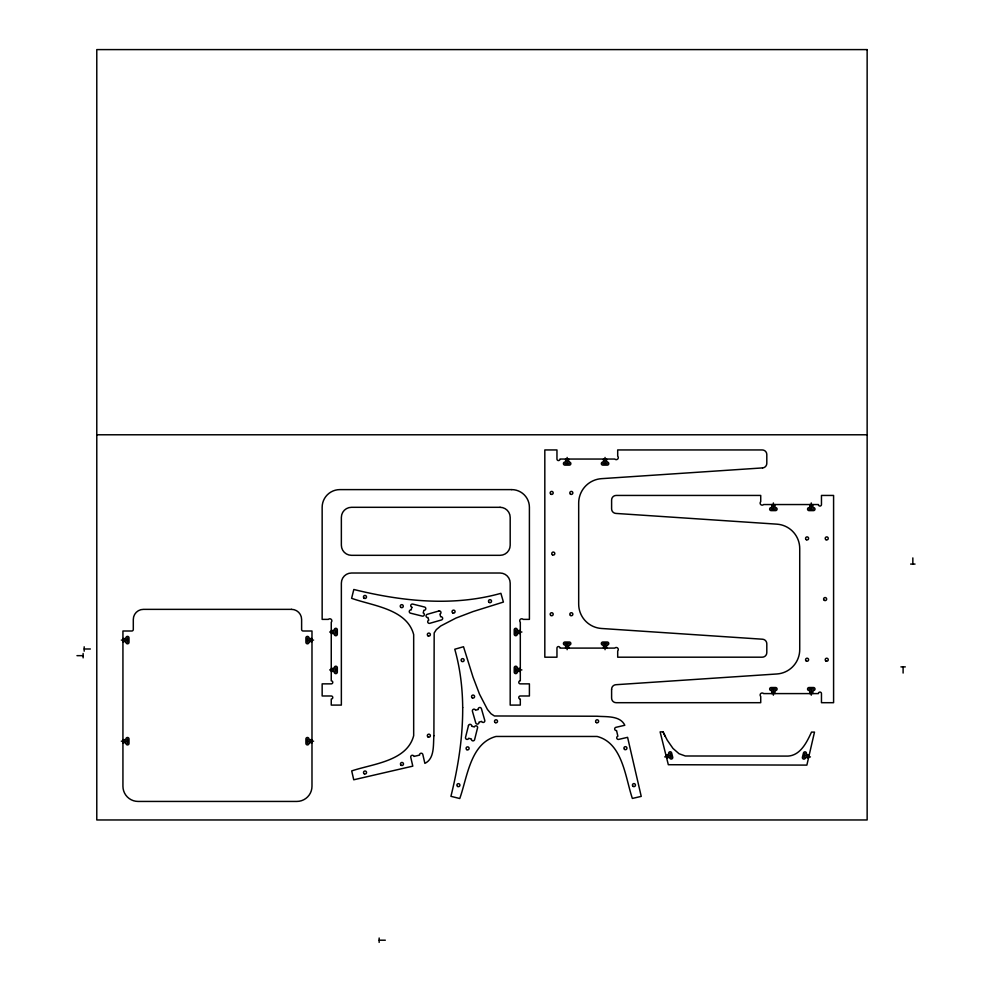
<?xml version="1.0" encoding="UTF-8"?>
<svg xmlns="http://www.w3.org/2000/svg" width="992" height="992" viewBox="0 0 992 992"><rect width="100%" height="100%" fill="white"/><g stroke="black" fill="none" stroke-linecap="round" stroke-linejoin="round"><path stroke-width="1.49" d="M771.85 504.544L771.85 507.582L771.168 507.582A1.513 1.513 0 0 0 769.656 509.094A1.513 1.513 0 0 0 771.168 510.62L775.558 510.62A1.513 1.513 0 0 0 777.071 509.094A1.513 1.513 0 0 0 775.558 507.582L774.876 507.582L774.876 504.544M809.757 504.544L809.757 507.582L809.075 507.582A1.513 1.513 0 0 0 807.562 509.094A1.513 1.513 0 0 0 809.075 510.62L813.465 510.62A1.513 1.513 0 0 0 814.99 509.094A1.513 1.513 0 0 0 813.465 507.582L812.795 507.582L812.795 504.544M803.892 757.603L804.946 753.337M665.905 755.036L668.856 754.304L668.695 753.635A1.513 1.513 0 0 1 669.798 751.8A1.513 1.513 0 0 1 671.634 752.903L672.7 757.169A1.513 1.513 0 0 1 671.596 759.004A1.513 1.513 0 0 1 669.761 757.9L669.588 757.243L666.636 757.975M664.714 756.896L670.691 755.408M96.782 434.781L867.144 434.781M564.944 463.599L569.334 463.599M602.851 463.599L607.24 463.599M771.168 509.094L775.558 509.094M809.075 509.094L813.465 509.094M910.644 564.076L915.033 564.076M331.254 630.49L334.292 630.49L334.292 629.821A1.513 1.513 0 0 1 335.804 628.296A1.513 1.513 0 0 1 337.33 629.821L337.33 634.21A1.513 1.513 0 0 1 335.804 635.723A1.513 1.513 0 0 1 334.292 634.21L334.292 633.528L331.254 633.528M520.304 630.49L517.254 630.49L517.254 629.821A1.513 1.513 0 0 0 515.741 628.296A1.513 1.513 0 0 0 514.228 629.821L514.228 634.21A1.513 1.513 0 0 0 515.741 635.723A1.513 1.513 0 0 0 517.254 634.21L517.254 633.528L520.304 633.528M329.642 632.016L335.804 632.016M515.741 632.016L521.904 632.016M122.934 638.575L125.972 638.575L125.972 637.906A1.513 1.513 0 0 1 127.497 636.38A1.513 1.513 0 0 1 129.01 637.906L129.01 642.295A1.513 1.513 0 0 1 127.497 643.808A1.513 1.513 0 0 1 125.972 642.295L125.972 641.613L122.934 641.613M311.984 638.575L308.946 638.575L308.946 637.906A1.513 1.513 0 0 0 307.421 636.38A1.513 1.513 0 0 0 305.908 637.906L305.908 642.295A1.513 1.513 0 0 0 307.421 643.808A1.513 1.513 0 0 0 308.946 642.295L308.946 641.613L311.984 641.613M121.322 640.1L127.497 640.1M307.421 640.1L313.584 640.1M564.944 643.535L569.334 643.535M602.851 643.535L607.24 643.535M84.184 648.991L90.346 648.991M76.967 655.662L83.13 655.662M900.91 666.884L905.299 666.884M331.254 668.41L334.292 668.41L334.292 667.728A1.513 1.513 0 0 1 335.804 666.215A1.513 1.513 0 0 1 337.33 667.728L337.33 672.117A1.513 1.513 0 0 1 335.804 673.63A1.513 1.513 0 0 1 334.292 672.117L334.292 671.435L331.254 671.435M520.304 668.41L517.254 668.41L517.254 667.728A1.513 1.513 0 0 0 515.741 666.215A1.513 1.513 0 0 0 514.228 667.728L514.228 672.117A1.513 1.513 0 0 0 515.741 673.63A1.513 1.513 0 0 0 517.254 672.117L517.254 671.435L520.304 671.435M329.642 669.922L335.804 669.922M515.741 669.922L521.904 669.922M771.168 689.031L775.558 689.031M809.075 689.031L813.465 689.031M122.934 739.672L125.972 739.672L125.972 739.003A1.513 1.513 0 0 1 127.497 737.478A1.513 1.513 0 0 1 129.01 739.003L129.01 743.392A1.513 1.513 0 0 1 127.497 744.905A1.513 1.513 0 0 1 125.972 743.392L125.972 742.71L122.934 742.71M311.984 739.672L308.946 739.672L308.946 739.003A1.513 1.513 0 0 0 307.421 737.478A1.513 1.513 0 0 0 305.908 739.003L305.908 743.392A1.513 1.513 0 0 0 307.421 744.905A1.513 1.513 0 0 0 308.946 743.392L308.946 742.71L311.984 742.71M121.322 741.198L127.497 741.198M307.421 741.198L313.584 741.198M379.155 940.205L385.318 940.205M663.04 731.873L660.114 731.86L668.323 764.72L806.868 765.105L814.494 732.108L811.506 732.108C806.868 742.078 800.581 755.346 788.02 756.09L685.311 755.991L679.024 753.722L672.985 748.427L667.207 740.106L663.04 731.873L665.223 736.424M809.187 755.098L806.26 754.366L806.422 753.709A1.513 1.513 0 0 0 805.318 751.874A1.513 1.513 0 0 0 803.483 752.978L802.416 757.231A1.513 1.513 0 0 0 803.52 759.066A1.513 1.513 0 0 0 805.355 757.962L805.516 757.305L808.492 758.049M804.425 755.458L810.427 756.958M670.17 753.275L671.224 757.528M912.838 557.913L912.838 564.076M903.104 666.884L903.104 673.047M812.795 693.594L812.795 690.544L813.465 690.544A1.513 1.513 0 0 0 814.99 689.031A1.513 1.513 0 0 0 813.465 687.518L809.075 687.518A1.513 1.513 0 0 0 807.562 689.031A1.513 1.513 0 0 0 809.075 690.544L809.757 690.544L809.757 693.594M811.27 502.932L811.27 509.094M811.27 689.031L811.27 695.194M774.876 693.594L774.876 690.544L775.558 690.544A1.513 1.513 0 0 0 777.071 689.031A1.513 1.513 0 0 0 775.558 687.518L771.168 687.518A1.513 1.513 0 0 0 769.656 689.031A1.513 1.513 0 0 0 771.168 690.544L771.85 690.544L771.85 693.594M773.363 502.932L773.363 509.094M773.363 689.031L773.363 695.194M606.571 459.048L606.571 462.086L607.24 462.086A1.513 1.513 0 0 1 608.766 463.599A1.513 1.513 0 0 1 607.24 465.124L602.851 465.124A1.513 1.513 0 0 1 601.338 463.599A1.513 1.513 0 0 1 602.851 462.086L603.533 462.086L603.533 459.048M606.571 648.098L606.571 645.048L607.24 645.048A1.513 1.513 0 0 0 608.766 643.535A1.513 1.513 0 0 0 607.24 642.022L602.851 642.022A1.513 1.513 0 0 0 601.338 643.535A1.513 1.513 0 0 0 602.851 645.048L603.533 645.048L603.533 648.098M605.046 457.436L605.046 463.599M605.046 643.535L605.046 649.698M568.652 459.048L568.652 462.086L569.334 462.086A1.513 1.513 0 0 1 570.846 463.599A1.513 1.513 0 0 1 569.334 465.124L564.944 465.124A1.513 1.513 0 0 1 563.431 463.599A1.513 1.513 0 0 1 564.944 462.086L565.626 462.086L565.626 459.048M568.652 648.098L568.652 645.048L569.334 645.048A1.513 1.513 0 0 0 570.846 643.535A1.513 1.513 0 0 0 569.334 642.022L564.944 642.022A1.513 1.513 0 0 0 563.431 643.535A1.513 1.513 0 0 0 564.944 645.048L565.626 645.048L565.626 648.098M567.139 457.436L567.139 463.599M567.139 643.535L567.139 649.698M515.741 629.821L515.741 634.21M515.741 667.728L515.741 672.117M379.155 938.01L379.155 942.4M335.804 629.821L335.804 634.21M335.804 667.728L335.804 672.117M307.421 637.906L307.421 642.295M307.421 739.003L307.421 743.392M127.497 637.906L127.497 642.295M127.497 739.003L127.497 743.392M84.184 646.796L84.184 651.186M83.13 653.468L83.13 657.857M611.605 689.254L611.605 698.145A4.551 4.551 0 0 0 616.156 702.696L760.728 702.696L760.728 696.446A2.021 2.021 0 0 1 760.728 693.594A2.021 2.021 0 0 1 763.592 693.594L818.425 693.594A1.513 1.513 0 0 1 819.95 692.081A1.513 1.513 0 0 1 821.463 693.594L821.463 702.696L833.59 702.696L833.59 495.442L821.463 495.442L821.463 504.544A1.513 1.513 0 0 1 819.95 506.056A1.513 1.513 0 0 1 818.425 504.544L763.592 504.544A2.021 2.021 0 0 1 760.728 504.544A2.021 2.021 0 0 1 760.728 501.679L760.728 495.442L616.156 495.442A4.551 4.551 0 0 0 611.605 499.993L611.605 508.871A4.551 4.551 0 0 0 615.858 513.422L776.91 524.16A24.453 24.453 0 0 1 799.726 548.551L799.726 649.574A24.453 24.453 0 0 1 776.91 673.977L615.858 684.716A4.551 4.551 0 0 0 611.605 689.254M462.694 707.581C462.842 737.527 458.13 767.312 450.926 796.316L459.755 798.523C467.368 777.269 470.344 743.268 496.025 736.461L597.122 736.461C622.753 743.144 625.208 777.269 632.363 798.436L641.229 796.39L627.589 737.341L618.723 739.387A1.649 1.649 0 0 1 616.776 738.222A1.649 1.649 0 0 1 617.867 736.213L616.553 730.546A1.649 1.649 0 0 1 614.693 729.232A1.649 1.649 0 0 1 615.945 727.322L624.811 725.276C620.112 715.356 606.273 716.993 597.122 716.236L494.425 715.976L491.052 713.794L487.444 709.454L479.545 694.251L473.023 677.139L463.512 646.734L454.77 649.239C460.164 668.186 462.52 687.902 462.694 707.581M433.901 735.68C433.144 744.831 434.781 758.669 424.874 763.369L422.828 754.503A1.649 1.649 0 0 0 420.918 753.25A1.649 1.649 0 0 0 419.591 755.11L413.924 756.425A1.649 1.649 0 0 0 411.916 755.334A1.649 1.649 0 0 0 410.75 757.28L412.796 766.146L353.747 779.786L351.701 770.92C372.868 763.766 406.993 761.31 413.676 735.68L413.676 634.582C406.869 608.902 372.868 605.926 351.614 598.312L353.822 589.484C401.648 601.313 452.811 606.893 500.898 593.328L503.403 602.07L472.998 611.58L455.886 618.103L440.684 626.002L436.344 629.61L434.174 632.983L433.901 735.68M411.854 607.24L411.184 609.944A1.649 1.649 0 0 0 409.299 611.233A1.649 1.649 0 0 0 410.514 613.168L422.257 616.106A1.649 1.649 0 0 0 424.254 614.978A1.649 1.649 0 0 0 423.2 612.957L423.882 610.254A1.649 1.649 0 0 0 425.754 608.964A1.649 1.649 0 0 0 424.551 607.03L412.808 604.103A1.649 1.649 0 0 0 410.8 605.207A1.649 1.649 0 0 0 411.854 607.24M468.472 725.586L465.546 737.329A1.649 1.649 0 0 0 466.649 739.338A1.649 1.649 0 0 0 468.683 738.284L471.398 738.953A1.649 1.649 0 0 0 472.676 740.838A1.649 1.649 0 0 0 474.61 739.635L477.549 727.868A1.649 1.649 0 0 0 476.42 725.884A1.649 1.649 0 0 0 474.387 726.938L471.696 726.268A1.649 1.649 0 0 0 470.406 724.383A1.649 1.649 0 0 0 468.472 725.586M438.873 610.985L427.217 614.321A1.649 1.649 0 0 0 426.076 616.292A1.649 1.649 0 0 0 427.998 617.52L428.767 620.198A1.649 1.649 0 0 0 427.775 622.244A1.649 1.649 0 0 0 429.796 623.311L441.452 619.975A1.649 1.649 0 0 0 442.606 618.004A1.649 1.649 0 0 0 440.671 616.776L439.902 614.098A1.649 1.649 0 0 0 440.894 612.052A1.649 1.649 0 0 0 438.873 610.985M478.218 709.466L475.54 710.235A1.649 1.649 0 0 0 473.494 709.243A1.649 1.649 0 0 0 472.428 711.264L475.763 722.92A1.649 1.649 0 0 0 477.735 724.061A1.649 1.649 0 0 0 478.962 722.139L481.641 721.37A1.649 1.649 0 0 0 483.699 722.362A1.649 1.649 0 0 0 484.766 720.341L481.418 708.685A1.649 1.649 0 0 0 479.446 707.532A1.649 1.649 0 0 0 478.218 709.466M762.563 467.914L601.512 478.665A24.453 24.453 0 0 0 578.683 503.056L578.683 604.078A24.453 24.453 0 0 0 601.512 628.482L762.563 639.22A4.551 4.551 0 0 1 766.804 643.758L766.804 652.649A4.551 4.551 0 0 1 762.253 657.188L617.694 657.2L617.694 650.95A2.021 2.021 0 0 0 617.694 648.098A2.021 2.021 0 0 0 614.829 648.098L559.984 648.098A1.513 1.513 0 0 0 558.471 646.573A1.513 1.513 0 0 0 556.958 648.098L556.958 657.2L544.819 657.2L544.819 449.946L556.958 449.946L556.958 459.048A1.513 1.513 0 0 0 558.471 460.561A1.513 1.513 0 0 0 559.984 459.048L614.829 459.048A2.021 2.021 0 0 0 617.694 459.048A2.021 2.021 0 0 0 617.694 456.184L617.694 449.946L762.253 449.946A4.551 4.551 0 0 1 766.804 454.497L766.804 463.376A4.551 4.551 0 0 1 762.563 467.914M867.144 49.6L96.782 49.6L96.782 819.962L867.144 819.962L867.144 49.6M511.711 489.614L339.847 489.614A17.695 17.695 0 0 0 322.152 507.309L322.152 619.38L328.389 619.38A2.021 2.021 0 0 1 331.254 619.38A2.021 2.021 0 0 1 331.254 622.232L331.254 680.822A1.513 1.513 0 0 1 332.766 682.347A1.513 1.513 0 0 1 331.254 683.86L322.152 683.86L322.152 695.987L331.254 695.987A1.513 1.513 0 0 1 332.766 697.512A1.513 1.513 0 0 1 331.254 699.025L331.254 705.089L341.36 705.089L341.36 583.122A10.106 10.106 0 0 1 351.466 573.016L500.08 573.016A10.106 10.106 0 0 1 510.186 583.122L510.186 705.089L520.304 705.089L520.304 699.025A1.513 1.513 0 0 1 518.779 697.512A1.513 1.513 0 0 1 520.304 695.987L529.406 695.987L529.406 683.86L520.304 683.86A1.513 1.513 0 0 1 518.779 682.347A1.513 1.513 0 0 1 520.304 680.822L520.304 622.232A2.021 2.021 0 0 1 520.304 619.38A2.021 2.021 0 0 1 523.156 619.38L529.406 619.38L529.406 507.309A17.695 17.695 0 0 0 511.711 489.614M500.08 507.309L351.466 507.309A10.106 10.106 0 0 0 341.36 517.415L341.36 545.216A10.106 10.106 0 0 0 351.466 555.322L500.08 555.322A10.106 10.106 0 0 0 510.186 545.216L510.186 517.415A10.106 10.106 0 0 0 500.08 507.309M291.512 609.361L143.406 609.361A10.106 10.106 0 0 0 133.3 619.467L133.3 629.474A1.513 1.513 0 0 1 131.775 630.999L122.934 630.999L122.934 786.272A15.165 15.165 0 0 0 138.099 801.437L296.819 801.437A15.165 15.165 0 0 0 311.984 786.272L311.984 630.999L303.143 630.999A1.513 1.513 0 0 1 301.618 629.474L301.618 619.467A10.106 10.106 0 0 0 291.512 609.361M806.322 539.722A1.513 1.513 0 0 0 808.604 538.408A1.513 1.513 0 0 0 806.322 537.094A1.513 1.513 0 0 0 806.322 539.722M825.976 661.044A1.513 1.513 0 0 0 828.246 659.73A1.513 1.513 0 0 0 825.976 658.415A1.513 1.513 0 0 0 825.976 661.044M824.364 600.383A1.513 1.513 0 0 0 826.646 599.069A1.513 1.513 0 0 0 824.364 597.754A1.513 1.513 0 0 0 824.364 600.383M825.976 539.722A1.513 1.513 0 0 0 828.246 538.408A1.513 1.513 0 0 0 825.976 537.094A1.513 1.513 0 0 0 825.976 539.722M806.322 661.044A1.513 1.513 0 0 0 808.604 659.73A1.513 1.513 0 0 0 806.322 658.415A1.513 1.513 0 0 0 806.322 661.044M570.462 494.152A1.513 1.513 0 0 0 572.843 493.049A1.513 1.513 0 0 0 570.698 491.536A1.513 1.513 0 0 0 570.462 494.152M550.808 615.462A1.513 1.513 0 0 0 553.189 614.358A1.513 1.513 0 0 0 551.044 612.858A1.513 1.513 0 0 0 550.808 615.462M552.432 554.826A1.513 1.513 0 0 0 554.801 553.685A1.513 1.513 0 0 0 552.631 552.209A1.513 1.513 0 0 0 552.432 554.826M550.808 494.152A1.513 1.513 0 0 0 553.189 493.049A1.513 1.513 0 0 0 551.044 491.536A1.513 1.513 0 0 0 550.808 494.152M570.462 615.462A1.513 1.513 0 0 0 572.843 614.358A1.513 1.513 0 0 0 570.698 612.858A1.513 1.513 0 0 0 570.462 615.462M633.132 786.383A1.513 1.513 0 0 0 635.463 785.18A1.513 1.513 0 0 0 633.268 783.754A1.513 1.513 0 0 0 633.132 786.383M624.6 749.444A1.513 1.513 0 0 0 626.944 748.241A1.513 1.513 0 0 0 624.737 746.815A1.513 1.513 0 0 0 624.6 749.444M596.366 722.61A1.513 1.513 0 0 0 598.635 721.296A1.513 1.513 0 0 0 596.366 719.981A1.513 1.513 0 0 0 596.366 722.61M495.268 722.61A1.513 1.513 0 0 0 497.538 721.296A1.513 1.513 0 0 0 495.268 719.981A1.513 1.513 0 0 0 495.268 722.61M461.751 661.366A1.513 1.513 0 0 0 464.132 660.275A1.513 1.513 0 0 0 461.999 658.75A1.513 1.513 0 0 0 461.751 661.366M472.192 697.81A1.513 1.513 0 0 0 474.585 696.719A1.513 1.513 0 0 0 472.452 695.194A1.513 1.513 0 0 0 472.192 697.81M466.848 749.692A1.513 1.513 0 0 0 469.117 748.377A1.513 1.513 0 0 0 466.848 747.063A1.513 1.513 0 0 0 466.848 749.692M457.647 786.47A1.513 1.513 0 0 0 459.928 785.156A1.513 1.513 0 0 0 457.647 783.841A1.513 1.513 0 0 0 457.647 786.47M364.101 598.201A1.513 1.513 0 0 0 366.494 597.097A1.513 1.513 0 0 0 364.337 595.584A1.513 1.513 0 0 0 364.101 598.201M400.892 607.402A1.513 1.513 0 0 0 403.273 606.298A1.513 1.513 0 0 0 401.128 604.785A1.513 1.513 0 0 0 400.892 607.402M452.687 612.87A1.513 1.513 0 0 0 455.068 611.779A1.513 1.513 0 0 0 452.935 610.254A1.513 1.513 0 0 0 452.687 612.87M489.13 602.417A1.513 1.513 0 0 0 491.511 601.338A1.513 1.513 0 0 0 489.378 599.8A1.513 1.513 0 0 0 489.13 602.417M427.974 635.822A1.513 1.513 0 0 0 430.354 634.719A1.513 1.513 0 0 0 428.209 633.206A1.513 1.513 0 0 0 427.974 635.822M427.974 736.92A1.513 1.513 0 0 0 430.354 735.816A1.513 1.513 0 0 0 428.209 734.303A1.513 1.513 0 0 0 427.974 736.92M401.152 765.254A1.513 1.513 0 0 0 403.484 764.063A1.513 1.513 0 0 0 401.289 762.625A1.513 1.513 0 0 0 401.152 765.254M364.213 773.785A1.513 1.513 0 0 0 366.544 772.582A1.513 1.513 0 0 0 364.349 771.156A1.513 1.513 0 0 0 364.213 773.785"/></g></svg>
